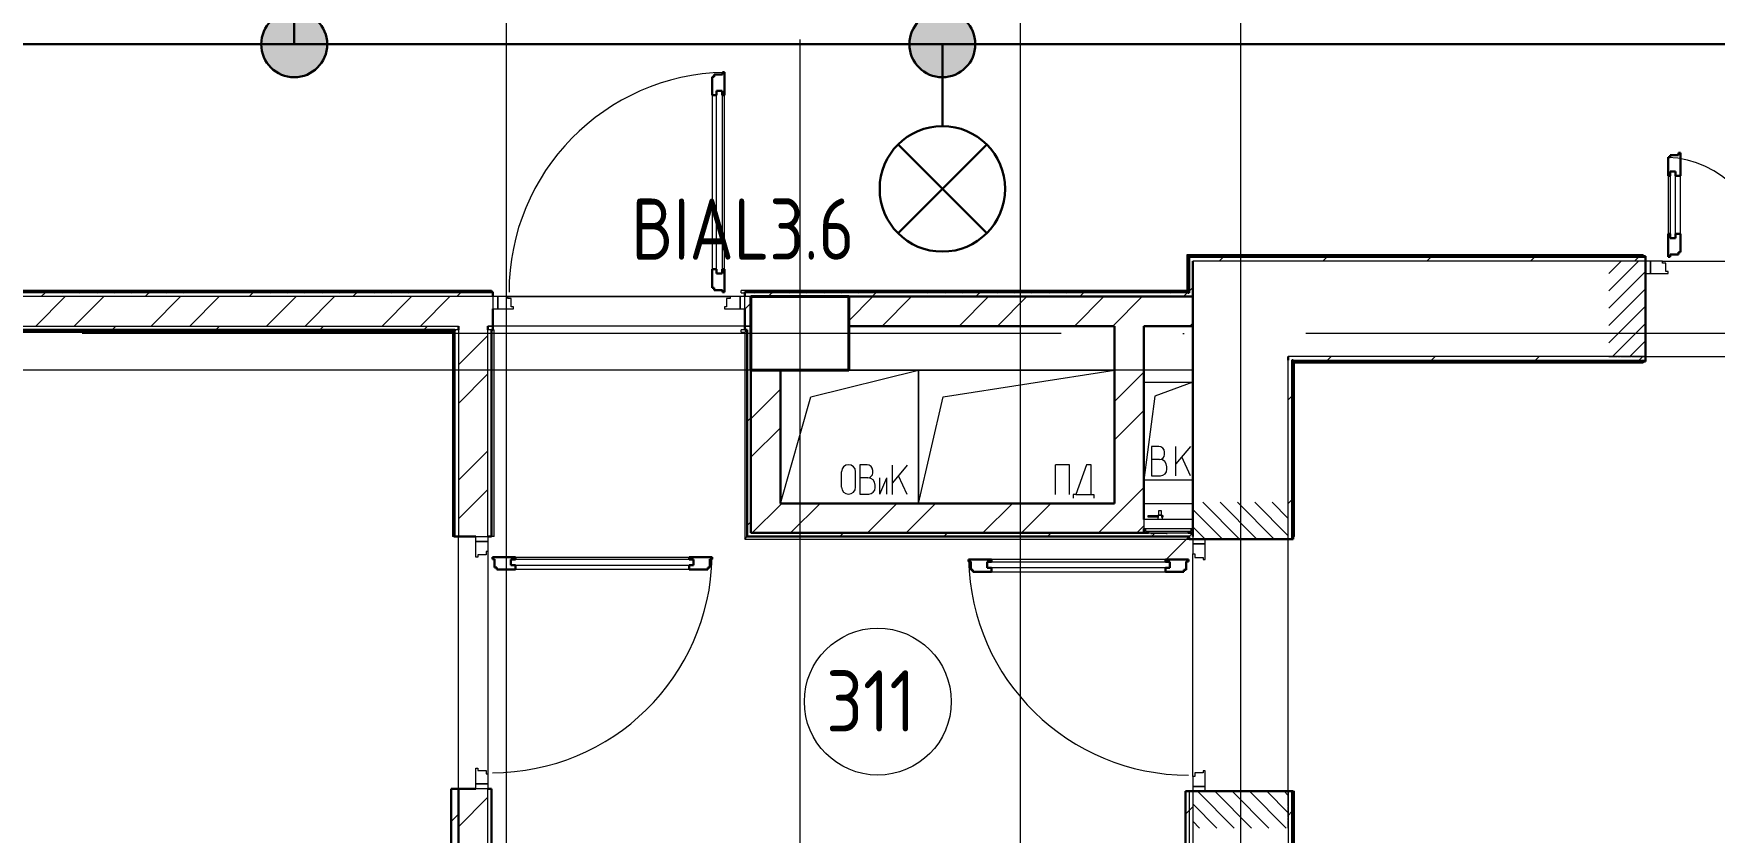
# Model space of a CAD drawing. Header units: millimetres. Extents: x -421858 to 614926, y -468665 to 141641.
# Drawn here: x 289815 to 296682, y -13651 to -10389 of the extents above; entities that cross this region are included whole.
import ezdxf
from ezdxf.enums import TextEntityAlignment as Align

# ---------------------------------------------------------------- set-up
doc = ezdxf.new("R2010")
doc.units = ezdxf.units.MM
doc.set_wipeout_variables(frame=1)
for name, pattern in [('ADSK_Линия сетки', [25, 20, -2.5, 0, -2.5]), ('ADSK_Сверху', [450, 300, -150]), ('ADSK_Штриховая_ш2 п1_5', [4.5, 3, -1.5])]:
    doc.linetypes.add(name, pattern=pattern)
for name, color, linetype, lineweight in [('RC-Линии_связи-Адресные', 5, 'Continuous', 30), ('RC-Оповещение_световое', 7, 'Continuous', 30), ('Двери', 252, 'Continuous', 9), ('Линии', 252, 'Continuous', 9), ('лс', 5, 'Continuous', 30), ('Марки помещений', 252, 'Continuous', 20), ('Несущие колонны', 252, 'Continuous', 18), ('Оборудование', 8, 'Continuous', 18), ('Ограждение', 252, 'Continuous', 9), ('Оси', 252, 'Continuous', 9), ('Перекрытие', 252, 'Continuous', 18), ('Стены внутренние', 7, 'Continuous', 18), ('Стены наружные', 7, 'Continuous', 18), ('Стены штриховка', 252, 'Continuous', 9)]:
    doc.layers.add(name, color=color, linetype=linetype, lineweight=lineweight)
doc.layers.add('RC-Позиционные_обозначения', color=7, linetype='Continuous')
doc.layers.add('Двери открывание', color=7, linetype='Continuous', lineweight=9, true_color=0xc0c0c0)
doc.styles.add('GOST Common_2', font='', dxfattribs={"width": 0.9, "height": 250})
doc.styles.add('RubezhCAD', font='', dxfattribs={"oblique": 10})
doc.styles.get("Standard").update_dxf_attribs({"font": ''})
doc.styles.get('GOST Common_2').set_extended_font_data('GOST type B')
doc.styles.get('RubezhCAD').set_extended_font_data('GOST type A')
doc.styles.get('Standard').set_extended_font_data('GOST type B')

# ---------------------------------------------------------------- blocks, each defined once
blk = doc.blocks.new('3 этаж')
at = {"color": 251, "lineweight": 18, "true_color": 0x636466}
for p, q in [((292990.7, -11872.6), (293430.8, -11763.4)), ((293145.8, -11763.4), (293430.8, -11763.4)), ((293430.8, -11763.4), (293430.8, -12308.4)), ((293430.8, -12308.4), (293430.8, -11763.4)), ((293430.8, -11763.4), (294230.8, -11763.4)), ((293530.7, -11872.6), (294230.8, -11763.4)), ((292865.8, -12308.4), (292990.7, -11872.6)), ((293430.8, -12308.4), (293530.7, -11872.6)), ((294350.8, -11813.4), (294550.8, -11813.4)), ((294395.2, -11870), (294350.8, -12213.4)), ((294550.8, -11813.4), (294395.2, -11870)), ((294411.7, -12074.9), (294381.7, -12074.9)), ((294381.7, -12074.9), (294381.7, -12194.9)), ((294541.7, -12074.9), (294481.7, -12146.4)), ((294481.7, -12194.9), (294481.7, -12074.9)), ((293219.9, -12149.8), (293189.9, -12149.8)), ((293189.9, -12149.8), (293189.9, -12269.8)), ((293384.1, -12151.8), (293324.1, -12223.3)), ((293324.1, -12271.8), (293324.1, -12151.8)), ((294047.5, -12150.8), (293990.1, -12150.8)), ((293990.1, -12270.8), (293990.1, -12150.8)), ((294047.5, -12270.8), (294047.5, -12150.8)), ((294116.3, -12150.8), (294072.7, -12270.8)), ((294136, -12150.8), (294116.3, -12150.8)), ((294136, -12270.8), (294136, -12150.8)), ((294415, -12128.2), (294381.7, -12128.2)), ((294435, -12108.2), (294435, -12098.2)), ((294541.7, -12194.9), (294505.7, -12117.7)), ((293115.7, -12241.1), (293115.7, -12178.5)), ((293173.1, -12241.1), (293173.1, -12178.5)), ((293223.2, -12203.1), (293189.9, -12203.1)), ((293243.2, -12183.1), (293243.2, -12173.1)), ((293272.4, -12269.8), (293301.1, -12203.1)), ((293272.4, -12269.8), (293272.4, -12203.1)), ((293301.1, -12269.8), (293301.1, -12203.1)), ((293384.1, -12271.8), (293348.1, -12194.7)), ((294550.8, -12213.4), (294350.8, -12213.4)), ((294381.7, -12194.9), (294418.4, -12194.9)), ((294445, -12168.2), (294445, -12158.2)), ((293189.9, -12269.8), (293226.6, -12269.8)), ((293253.2, -12243.1), (293253.2, -12233.1)), ((294062.7, -12270.8), (294062.7, -12285.8)), ((294072.7, -12270.8), (294062.7, -12270.8)), ((294072.7, -12270.8), (294136, -12270.8)), ((294136, -12270.8), (294146, -12270.8)), ((294146, -12270.8), (294146, -12285.8))]:
    blk.add_line(p, q, dxfattribs=at)
for centre, radius, start, end in [((294411.7, -12098.2), 23.3, 0, 90), ((293144.4, -12178.5), 28.7, 0, 180), ((293219.9, -12173.1), 23.3, 0, 90), ((294415, -12108.2), 20, 270, 0), ((294415, -12158.2), 30, 0, 90), ((293223.2, -12183.1), 20, 270, 0), ((293223.2, -12233.1), 30, 0, 90), ((294418.4, -12168.2), 26.7, 270, 0), ((293144.4, -12241.1), 28.7, 180, 0), ((293226.6, -12243.1), 26.7, 270, 0)]:
    blk.add_arc(centre, radius, start, end, dxfattribs=at)
at = {"layer": 'Двери', "color": 251, "lineweight": 30, "true_color": 0x636466}
for p, q in [((292595.2, -10565.4), (292587.2, -10565.4)), ((292587.2, -10565.4), (292587.2, -10641.4)), ((292629.2, -10556.4), (292595.2, -10556.4)), ((292595.2, -10556.4), (292595.2, -10565.4)), ((292637.2, -10547.4), (292629.2, -10547.4)), ((292629.2, -10547.4), (292629.2, -10556.4)), ((292637.2, -10641.4), (292637.2, -10547.4)), ((292587.2, -10641.4), (292604.2, -10641.4)), ((292604.2, -10641.4), (292604.2, -10623.4)), ((292604.2, -10623.4), (292628.2, -10623.4)), ((292628.2, -10623.4), (292628.2, -10641.4)), ((292628.2, -10641.4), (292637.2, -10641.4)), ((296500.8, -10894.4), (296492.8, -10894.4)), ((296492.8, -10894.4), (296492.8, -10970.4)), ((296534.8, -10885.4), (296500.8, -10885.4)), ((296500.8, -10885.4), (296500.8, -10894.4)), ((296542.8, -10876.4), (296534.8, -10876.4)), ((296534.8, -10876.4), (296534.8, -10885.4)), ((296542.8, -10970.4), (296542.8, -10876.4)), ((296501.8, -10970.4), (296492.8, -10970.4)), ((296501.8, -10952.4), (296501.8, -10970.4)), ((296522.8, -10952.4), (296501.8, -10952.4)), ((296522.8, -10970.4), (296522.8, -10952.4)), ((296542.8, -10970.4), (296522.8, -10970.4)), ((296492.8, -11206.4), (296492.8, -11300.4)), ((296501.8, -11206.4), (296492.8, -11206.4)), ((296501.8, -11224.4), (296501.8, -11206.4)), ((296522.8, -11224.4), (296501.8, -11224.4)), ((296522.8, -11206.4), (296522.8, -11224.4)), ((296542.8, -11206.4), (296522.8, -11206.4)), ((296542.8, -11282.4), (296542.8, -11206.4)), ((296492.8, -11300.4), (296500.8, -11300.4)), ((296500.8, -11300.4), (296500.8, -11291.4)), ((296500.8, -11291.4), (296534.8, -11291.4)), ((296534.8, -11291.4), (296534.8, -11282.4)), ((296534.8, -11282.4), (296542.8, -11282.4)), ((292587.2, -11351.4), (292587.2, -11427.4)), ((292587.2, -11351.4), (292604.2, -11351.4)), ((292604.2, -11351.4), (292604.2, -11369.4)), ((292604.2, -11369.4), (292628.2, -11369.4)), ((292628.2, -11351.4), (292637.2, -11351.4)), ((292628.2, -11369.4), (292628.2, -11351.4)), ((292637.2, -11445.4), (292637.2, -11351.4)), ((292587.2, -11427.4), (292595.2, -11427.4)), ((292595.2, -11427.4), (292595.2, -11436.4)), ((292595.2, -11436.4), (292629.2, -11436.4)), ((292629.2, -11436.4), (292629.2, -11445.4)), ((292629.2, -11445.4), (292637.2, -11445.4)), ((291689.2, -12527.4), (291783.2, -12527.4)), ((291689.2, -12535.4), (291689.2, -12527.4)), ((291698.2, -12535.4), (291689.2, -12535.4)), ((291698.2, -12569.4), (291698.2, -12535.4)), ((291765.2, -12536.4), (291783.2, -12536.4)), ((291765.2, -12560.4), (291765.2, -12536.4)), ((291783.2, -12560.4), (291765.2, -12560.4)), ((291783.2, -12536.4), (291783.2, -12527.4)), ((291783.2, -12577.4), (291783.2, -12560.4)), ((292493.2, -12527.4), (292587.2, -12527.4)), ((292493.2, -12536.4), (292493.2, -12527.4)), ((292511.2, -12536.4), (292493.2, -12536.4)), ((292493.2, -12560.4), (292511.2, -12560.4)), ((292493.2, -12577.4), (292493.2, -12560.4)), ((292511.2, -12560.4), (292511.2, -12536.4)), ((292578.2, -12535.4), (292578.2, -12569.4)), ((292587.2, -12535.4), (292578.2, -12535.4)), ((292587.2, -12527.4), (292587.2, -12535.4)), ((293728.8, -12537.4), (293634.8, -12537.4)), ((293634.8, -12537.4), (293634.8, -12545.4)), ((293634.8, -12545.4), (293643.8, -12545.4)), ((293643.8, -12545.4), (293643.8, -12579.4)), ((293710.8, -12546.4), (293728.8, -12546.4)), ((293710.8, -12570.4), (293710.8, -12546.4)), ((293728.8, -12546.4), (293728.8, -12537.4)), ((294532.8, -12537.4), (294438.8, -12537.4)), ((294438.8, -12546.4), (294438.8, -12537.4)), ((294456.8, -12546.4), (294438.8, -12546.4)), ((294456.8, -12570.4), (294456.8, -12546.4)), ((294523.8, -12579.4), (294523.8, -12545.4)), ((294523.8, -12545.4), (294532.8, -12545.4)), ((294532.8, -12545.4), (294532.8, -12537.4)), ((291707.2, -12569.4), (291698.2, -12569.4)), ((291707.2, -12577.4), (291707.2, -12569.4)), ((291783.2, -12577.4), (291707.2, -12577.4)), ((292569.2, -12577.4), (292493.2, -12577.4)), ((292569.2, -12569.4), (292569.2, -12577.4)), ((292578.2, -12569.4), (292569.2, -12569.4)), ((293643.8, -12579.4), (293652.8, -12579.4)), ((293652.8, -12579.4), (293652.8, -12587.4)), ((293652.8, -12587.4), (293728.8, -12587.4)), ((293728.8, -12570.4), (293710.8, -12570.4)), ((293728.8, -12587.4), (293728.8, -12570.4)), ((294438.8, -12570.4), (294456.8, -12570.4)), ((294438.8, -12587.4), (294438.8, -12570.4)), ((294438.8, -12587.4), (294514.8, -12587.4)), ((294514.8, -12587.4), (294514.8, -12579.4)), ((294514.8, -12579.4), (294523.8, -12579.4))]:
    blk.add_line(p, q, dxfattribs=at)
at = {"layer": 'Двери', "color": 251, "true_color": 0x636466}
for p, q in [((292587.2, -10641.4), (292587.2, -11351.4)), ((292604.2, -11369.4), (292604.2, -10623.4)), ((292604.2, -10623.4), (292628.2, -10623.4)), ((292628.2, -10623.4), (292628.2, -11369.4)), ((292637.2, -11351.4), (292637.2, -10641.4)), ((296492.8, -10970.4), (296492.8, -11206.4)), ((296501.8, -10952.4), (296501.8, -11224.4)), ((296522.8, -10952.4), (296501.8, -10952.4)), ((296522.8, -11224.4), (296522.8, -10952.4)), ((296542.8, -11206.4), (296542.8, -10970.4)), ((296501.8, -11224.4), (296522.8, -11224.4)), ((296400.8, -11318.4), (296400.8, -11368.4)), ((296420.8, -11318.4), (296400.8, -11318.4)), ((296420.8, -11368.4), (296420.8, -11318.4)), ((296469.8, -11318.4), (296420.8, -11318.4)), ((296420.8, -11318.4), (296420.8, -11368.4)), ((296469.8, -11326.4), (296469.8, -11318.4)), ((296483.8, -11326.4), (296469.8, -11326.4)), ((296483.8, -11360.4), (296483.8, -11326.4)), ((292628.2, -11369.4), (292604.2, -11369.4)), ((296400.8, -11368.4), (296420.8, -11368.4)), ((296420.8, -11368.4), (296492.8, -11368.4)), ((296492.8, -11360.4), (296483.8, -11360.4)), ((296492.8, -11368.4), (296492.8, -11360.4)), ((291691.2, -11463.4), (291691.2, -11513.4)), ((291711.2, -11463.4), (291691.2, -11463.4)), ((291711.2, -11513.4), (291711.2, -11463.4)), ((291752.2, -11463.4), (291711.2, -11463.4)), ((291711.2, -11463.4), (291711.2, -11513.4)), ((291752.2, -11471.4), (291752.2, -11463.4)), ((292660.2, -11463.4), (292660.2, -11471.4)), ((292701.2, -11463.4), (292660.2, -11463.4)), ((292721.2, -11463.4), (292701.2, -11463.4)), ((292701.2, -11463.4), (292701.2, -11513.4)), ((292701.2, -11513.4), (292701.2, -11463.4)), ((292721.2, -11513.4), (292721.2, -11463.4)), ((291691.2, -11513.4), (291711.2, -11513.4)), ((291711.2, -11513.4), (291775.2, -11513.4)), ((291766.2, -11471.4), (291752.2, -11471.4)), ((291766.2, -11505.4), (291766.2, -11471.4)), ((291775.2, -11505.4), (291766.2, -11505.4)), ((291775.2, -11513.4), (291775.2, -11505.4)), ((292646.2, -11505.4), (292637.2, -11505.4)), ((292637.2, -11505.4), (292637.2, -11513.4)), ((292637.2, -11513.4), (292701.2, -11513.4)), ((292660.2, -11471.4), (292646.2, -11471.4)), ((292646.2, -11471.4), (292646.2, -11505.4)), ((292701.2, -11513.4), (292721.2, -11513.4)), ((291621.2, -12463.4), (291621.2, -12443.4)), ((291621.2, -12443.4), (291671.2, -12443.4)), ((291671.2, -12463.4), (291621.2, -12463.4)), ((291621.2, -12463.4), (291671.2, -12463.4)), ((291621.2, -12527.4), (291621.2, -12463.4)), ((291671.2, -12443.4), (291671.2, -12463.4)), ((291671.2, -12463.4), (291671.2, -12504.4)), ((294600.8, -12453.4), (294550.8, -12453.4)), ((294550.8, -12453.4), (294550.8, -12473.4)), ((294550.8, -12473.4), (294600.8, -12473.4)), ((294600.8, -12473.4), (294550.8, -12473.4)), ((294550.8, -12473.4), (294550.8, -12514.4)), ((294600.8, -12473.4), (294600.8, -12453.4)), ((294600.8, -12537.4), (294600.8, -12473.4)), ((291629.2, -12527.4), (291621.2, -12527.4)), ((291629.2, -12518.4), (291629.2, -12527.4)), ((291663.2, -12518.4), (291629.2, -12518.4)), ((291663.2, -12504.4), (291663.2, -12518.4)), ((291671.2, -12504.4), (291663.2, -12504.4)), ((291765.2, -12536.4), (291765.2, -12560.4)), ((292511.2, -12536.4), (291765.2, -12536.4)), ((291765.2, -12560.4), (292511.2, -12560.4)), ((291783.2, -12527.4), (292493.2, -12527.4)), ((292511.2, -12560.4), (292511.2, -12536.4)), ((293710.8, -12546.4), (294456.8, -12546.4)), ((293710.8, -12570.4), (293710.8, -12546.4)), ((294438.8, -12537.4), (293728.8, -12537.4)), ((294456.8, -12546.4), (294456.8, -12570.4)), ((294550.8, -12514.4), (294558.8, -12514.4)), ((294558.8, -12514.4), (294558.8, -12528.4)), ((294558.8, -12528.4), (294592.8, -12528.4)), ((294592.8, -12528.4), (294592.8, -12537.4)), ((294592.8, -12537.4), (294600.8, -12537.4)), ((292493.2, -12577.4), (291783.2, -12577.4)), ((294456.8, -12570.4), (293710.8, -12570.4)), ((293728.8, -12587.4), (294438.8, -12587.4)), ((291621.2, -13389.4), (291629.2, -13389.4)), ((291621.2, -13453.4), (291621.2, -13389.4)), ((291629.2, -13389.4), (291629.2, -13398.4)), ((291621.2, -13453.4), (291671.2, -13453.4)), ((291621.2, -13473.4), (291621.2, -13453.4)), ((291671.2, -13453.4), (291621.2, -13453.4)), ((291629.2, -13398.4), (291663.2, -13398.4)), ((291663.2, -13398.4), (291663.2, -13412.4)), ((291663.2, -13412.4), (291671.2, -13412.4)), ((291671.2, -13412.4), (291671.2, -13453.4)), ((291671.2, -13453.4), (291671.2, -13473.4)), ((294550.8, -13422.4), (294550.8, -13463.4)), ((294558.8, -13422.4), (294550.8, -13422.4)), ((294592.8, -13408.4), (294558.8, -13408.4)), ((294558.8, -13408.4), (294558.8, -13422.4)), ((294600.8, -13399.4), (294592.8, -13399.4)), ((294592.8, -13399.4), (294592.8, -13408.4)), ((294600.8, -13463.4), (294600.8, -13399.4)), ((291671.2, -13473.4), (291621.2, -13473.4)), ((294600.8, -13463.4), (294550.8, -13463.4)), ((294550.8, -13463.4), (294550.8, -13483.4)), ((294550.8, -13463.4), (294600.8, -13463.4)), ((294550.8, -13483.4), (294600.8, -13483.4)), ((294600.8, -13483.4), (294600.8, -13463.4))]:
    blk.add_line(p, q, dxfattribs=at)
at = {"layer": 'Двери', "color": 251, "linetype": 'Continuous', "lineweight": 18, "true_color": 0x636466}
for p, q in [((296250.8, -11369.2), (296301.5, -11318.4)), ((296250.8, -11439.9), (296372.3, -11318.4)), ((296250.8, -11510.6), (296400.8, -11360.6)), ((296250.8, -11581.3), (296400.8, -11431.3)), ((296250.8, -11652), (296400.8, -11502)), ((296265.1, -11708.4), (296400.8, -11572.8)), ((296335.8, -11708.4), (296400.8, -11643.5)), ((294671.5, -12453.4), (294550.8, -12332.8)), ((294742.2, -12453.4), (294592.2, -12303.4)), ((294812.9, -12453.4), (294662.9, -12303.4)), ((294883.6, -12453.4), (294733.6, -12303.4)), ((294940.8, -12439.9), (294804.3, -12303.4)), ((294940.8, -12369.2), (294875, -12303.4)), ((294600.8, -12453.4), (294550.8, -12403.5)), ((294720.1, -13633.4), (294570.1, -13483.4)), ((294790.8, -13633.4), (294640.8, -13483.4)), ((294861.5, -13633.4), (294711.5, -13483.4)), ((294932.2, -13633.4), (294782.2, -13483.4)), ((294940.8, -13571.3), (294852.9, -13483.4)), ((294940.8, -13500.6), (294923.6, -13483.4)), ((294649.4, -13633.4), (294550.8, -13534.8)), ((294578.7, -13633.4), (294550.8, -13605.6))]:
    blk.add_line(p, q, dxfattribs=at)
at = {"layer": 'Двери', "color": 251, "linetype": 'ADSK_Штриховая_ш2 п1_5', "true_color": 0x636466}
for p, q in [((296400.8, -11318.4), (296250.8, -11318.4)), ((296400.8, -11708.4), (296400.8, -11318.4)), ((296250.8, -11708.4), (296400.8, -11708.4)), ((294550.8, -12303.4), (294550.8, -12453.4)), ((294940.8, -12453.4), (294940.8, -12303.4)), ((294550.8, -12453.4), (294940.8, -12453.4)), ((294940.8, -13483.4), (294550.8, -13483.4)), ((294550.8, -13483.4), (294550.8, -13633.4)), ((294940.8, -13633.4), (294940.8, -13483.4))]:
    blk.add_line(p, q, dxfattribs=at)
at = {"layer": 'Двери открывание', "color": 251, "true_color": 0x636466}
for centre, radius, start, end in [((292655.2, -11445.4), 898, 91.14854, 180), ((296474.8, -11300.4), 406, 0, 87.45896), ((291689.2, -12509.4), 898, 270, 358.85146), ((294532.8, -12519.4), 898, 181.14854, 270)]:
    blk.add_arc(centre, radius, start, end, dxfattribs=at)
at = {"layer": 'Линии', "color": 251, "linetype": 'ADSK_Сверху', "ltscale": 200, "true_color": 0x636466}
for p, q in [((294550.8, -11463.4), (261340.8, -11463.4)), ((294550.8, -11763.4), (261340.8, -11763.4))]:
    blk.add_line(p, q, dxfattribs=at)
at = {"layer": 'Марки помещений', "color": 251, "true_color": 0x636466}
blk.add_circle((293263.8, -13117.3), 300, dxfattribs=at)
at = {"layer": 'Несущие колонны', "color": 251, "lineweight": 40, "true_color": 0x636466}
for p, q in [((292745.8, -11463.4), (293145.8, -11463.4)), ((292745.8, -11763.4), (292745.8, -11463.4)), ((293145.8, -11463.4), (292745.8, -11463.4)), ((292745.8, -11463.4), (292745.8, -11763.4)), ((293145.8, -11463.4), (293145.8, -11763.4)), ((293145.8, -11763.4), (293145.8, -11463.4)), ((293145.8, -11763.4), (292745.8, -11763.4)), ((292865.8, -11763.4), (293145.8, -11763.4))]:
    blk.add_line(p, q, dxfattribs=at)
at = {"layer": 'Несущие колонны', "color": 251, "true_color": 0x636466}
blk.add_line((292745.8, -11763.4), (292865.8, -11763.4), dxfattribs=at)
at = {"layer": 'Оборудование', "color": 251, "true_color": 0x636466}
for p, q in [((294366.6, -12358.1), (294366.6, -12363.1)), ((294412.5, -12358.1), (294366.6, -12358.1)), ((294407.6, -12357.5), (294407.6, -12373.4)), ((294426.9, -12357.5), (294407.6, -12357.5)), ((294411.2, -12355.6), (294409.2, -12357.5)), ((294411.2, -12338.1), (294411.2, -12355.6)), ((294423.4, -12338.1), (294411.2, -12338.1)), ((294423.4, -12355.6), (294411.2, -12355.6)), ((294430.4, -12358.1), (294422.1, -12358.1)), ((294423.4, -12355.6), (294423.4, -12338.1)), ((294425.3, -12357.5), (294423.4, -12355.6)), ((294426.9, -12373.4), (294426.9, -12357.5)), ((294430.4, -12363.1), (294430.4, -12358.1)), ((294350.8, -12373.4), (294350.8, -12409.8)), ((294550.8, -12373.4), (294350.8, -12373.4)), ((294351.7, -12410.7), (294549.9, -12410.7)), ((294357.8, -12410.7), (294357.8, -12420.5)), ((294358.7, -12421.4), (294542.8, -12421.4)), ((294366.6, -12363.1), (294412.5, -12363.1)), ((294369.8, -12423), (294369.8, -12428.4)), ((294369.8, -12428.4), (294531.8, -12428.4)), ((294378.8, -12421.9), (294378.8, -12420.5)), ((294378.8, -12421.9), (294378.8, -12420.5)), ((294378.8, -12428.4), (294378.8, -12430.4)), ((294422.1, -12363.1), (294430.4, -12363.1)), ((294550.8, -12428.4), (294441.8, -12537.4)), ((294447.3, -12430.4), (294447.3, -12428.4)), ((294522.8, -12420.5), (294522.8, -12421.9)), ((294522.8, -12421.9), (294522.8, -12420.5)), ((294531.8, -12428.4), (294531.8, -12423)), ((294543.8, -12420.5), (294543.8, -12410.7)), ((294550.8, -12409.8), (294550.8, -12373.4)), ((294379.3, -12430.4), (294382.8, -12430.4)), ((294443.3, -12430.4), (294382.8, -12430.4)), ((294443.3, -12430.4), (294446.7, -12430.4))]:
    blk.add_line(p, q, dxfattribs=at)
for points, knots in [([(294350.8, -12409.8), (294350.8, -12409.9), (294350.8, -12410.1), (294350.9, -12410.3), (294351, -12410.4), (294351.1, -12410.6), (294351.3, -12410.7), (294351.5, -12410.7), (294351.6, -12410.7), (294351.7, -12410.7)], [0, 0, 0, 0, 0.166667, 0.333333, 0.458333, 0.583333, 0.708333, 0.833333, 1, 1, 1, 1]), ([(294357.8, -12420.5), (294357.8, -12420.6), (294357.8, -12420.7), (294357.9, -12421), (294358, -12421.1), (294358.1, -12421.2), (294358.3, -12421.3), (294358.4, -12421.4), (294358.5, -12421.4), (294358.6, -12421.4), (294358.7, -12421.4)], [0, 0, 0, 0, 0.166667, 0.333333, 0.458333, 0.583333, 0.666667, 0.75, 0.833333, 1, 1, 1, 1]), ([(294368.2, -12421.4), (294368.4, -12421.4), (294368.6, -12421.5), (294368.8, -12421.6), (294369, -12421.6), (294369.2, -12421.8), (294369.3, -12421.9), (294369.5, -12422), (294369.6, -12422.2), (294369.7, -12422.4), (294369.8, -12422.6), (294369.8, -12422.8), (294369.8, -12423)], [0, 0, 0, 0, 0.166667, 0.25, 0.333333, 0.416667, 0.5, 0.583333, 0.666667, 0.75, 0.833333, 1, 1, 1, 1]), ([(294531.8, -12423), (294531.8, -12422.8), (294531.8, -12422.6), (294531.9, -12422.4), (294532, -12422.2), (294532.1, -12422), (294532.2, -12421.9), (294532.4, -12421.8), (294532.5, -12421.6), (294532.7, -12421.6), (294533, -12421.5), (294533.2, -12421.4), (294533.3, -12421.4)], [-1, -1, -1, -1, -0.833333, -0.75, -0.666667, -0.583333, -0.5, -0.416667, -0.333333, -0.25, -0.166667, 0, 0, 0, 0]), ([(294542.8, -12421.4), (294542.9, -12421.4), (294543, -12421.4), (294543.2, -12421.4), (294543.3, -12421.3), (294543.4, -12421.2), (294543.5, -12421.1), (294543.7, -12421), (294543.8, -12420.7), (294543.8, -12420.6), (294543.8, -12420.5)], [-1, -1, -1, -1, -0.833333, -0.75, -0.666667, -0.583333, -0.458333, -0.333333, -0.166667, 0, 0, 0, 0]), ([(294549.9, -12410.7), (294549.9, -12410.7), (294550.1, -12410.7), (294550.3, -12410.7), (294550.4, -12410.6), (294550.6, -12410.4), (294550.7, -12410.3), (294550.8, -12410.1), (294550.8, -12409.9), (294550.8, -12409.8)], [-1, -1, -1, -1, -0.833333, -0.75, -0.583333, -0.458333, -0.333333, -0.166667, 0, 0, 0, 0])]:
    blk.add_open_spline(points, degree=3, knots=knots, dxfattribs=at)
at = {"layer": 'Ограждение', "color": 251, "true_color": 0x636466}
for p, q in [((296390.8, -11293.4), (294525.8, -11293.4)), ((294525.8, -11293.4), (294530.8, -11298.4)), ((294525.8, -11293.4), (294525.8, -11438.4)), ((296390.8, -11293.4), (296390.8, -11298.5)), ((291686.2, -11438.4), (284680.8, -11438.4)), ((291686.2, -11438.4), (291686.2, -11443.5)), ((292706.2, -11448.4), (292706.2, -11438.4)), ((294525.8, -11438.4), (292706.2, -11438.4)), ((292706.2, -11448.4), (292721.2, -11448.4)), ((294525.8, -11438.4), (294530.8, -11443.4)), ((291526.2, -11608.4), (291531.2, -11603.4)), ((291691.2, -11598.4), (291696.2, -11598.4)), ((291696.2, -12443.4), (291696.2, -11598.4)), ((292706.2, -11608.4), (292706.2, -11598.4)), ((292721.2, -11598.4), (292706.2, -11598.4)), ((292720.8, -11608.4), (292730.8, -11598.4)), ((287320.8, -11608.4), (291526.2, -11608.4)), ((291526.2, -11608.4), (291526.2, -12443.4)), ((292706.2, -11608.4), (292720.8, -11608.4)), ((292720.8, -11608.4), (292720.8, -12453.4)), ((294960.8, -11728.4), (294965.8, -11733.4)), ((294965.8, -11733.4), (296390.8, -11733.4)), ((294965.8, -12443.4), (294965.8, -11733.4)), ((296390.8, -11728.4), (296390.8, -11733.4)), ((291531.2, -12443.4), (291526.2, -12443.4)), ((291696.2, -12443.4), (291686.2, -12443.4)), ((292720.8, -12453.4), (292730.8, -12443.4)), ((292720.8, -12453.4), (294535.8, -12453.4)), ((294965.8, -12443.4), (294960.8, -12443.4)), ((294960.8, -13483.4), (294965.8, -13483.4)), ((294965.8, -17578.4), (294965.8, -13483.4))]:
    blk.add_line(p, q, dxfattribs=at)
at = {"layer": 'Оси', "color": 251, "linetype": 'ADSK_Линия сетки', "ltscale": 200, "true_color": 0x636466}
for p, q in [((292945.8, 34587.2), (292945.8, -31389.6)), ((291745.8, -263.4), (291745.8, -31389.6)), ((293845.8, -263.4), (293845.8, -30119.6)), ((294745.8, -263.4), (294745.8, -30119.6)), ((314013.1, -11613.4), (237073.5, -11613.4))]:
    blk.add_line(p, q, dxfattribs=at)
at = {"layer": 'Перекрытие', "color": 251, "true_color": 0x636466}
for p, q in [((293145.8, -11763.4), (294230.8, -11763.4)), ((294350.8, -11813.4), (294550.8, -11813.4)), ((294550.8, -12213.4), (294350.8, -12213.4))]:
    blk.add_line(p, q, dxfattribs=at)
at = {"layer": 'Стены внутренние', "color": 251, "true_color": 0x636466}
for p, q in [((296400.8, -11318.4), (294550.8, -11318.4)), ((296469.8, -11318.4), (297831.8, -11318.4)), ((294940.8, -13483.4), (294940.8, -11723.4)), ((296400.8, -11708.4), (297900.8, -11708.4)), ((294550.8, -12443.4), (294550.8, -12453.4)), ((294550.8, -13422.4), (294550.8, -12514.4)), ((294550.8, -13483.4), (294550.8, -17763.4))]:
    blk.add_line(p, q, dxfattribs=at)
at = {"layer": 'Стены внутренние', "color": 251, "lineweight": 30, "true_color": 0x636466}
for p, q in [((296400.8, -11708.4), (296400.8, -11318.4)), ((294550.8, -11583.4), (294550.8, -12409.8)), ((294940.8, -11723.4), (294940.8, -11708.4)), ((294550.8, -12410.1), (294550.8, -12428.4)), ((294550.8, -12453.4), (294940.8, -12453.4)), ((294940.8, -13483.4), (294550.8, -13483.4))]:
    blk.add_line(p, q, dxfattribs=at)
at = {"layer": 'Стены наружные', "color": 251, "lineweight": 30, "true_color": 0x636466}
for p, q in [((296400.8, -11298.4), (294530.8, -11298.4)), ((294530.8, -11298.4), (294530.8, -11443.4)), ((294535.8, -11303.4), (294535.8, -11448.4)), ((294550.8, -11583.4), (294550.8, -11318.4)), ((296400.8, -11318.4), (296400.8, -11298.4)), ((291691.2, -11443.4), (289245.3, -11443.4)), ((291691.2, -11463.4), (291691.2, -11443.4)), ((292721.2, -11443.4), (292721.2, -11463.4)), ((294530.8, -11443.4), (292721.2, -11443.4)), ((292745.8, -11583.4), (292745.8, -11463.4)), ((292745.8, -11463.4), (294550.8, -11463.4)), ((293145.8, -11463.4), (293145.8, -11583.4)), ((294535.8, -11448.4), (294530.8, -11448.4)), ((291691.2, -11583.4), (291691.2, -11513.4)), ((292721.2, -11513.4), (292721.2, -11583.4)), ((291536.2, -11598.4), (287310.8, -11598.4)), ((287315.8, -11603.4), (291531.2, -11603.4)), ((291531.2, -11603.4), (291531.2, -12443.4)), ((291536.2, -11598.4), (291536.2, -11603.4)), ((291551.2, -11583.4), (291551.2, -11598.4)), ((291671.2, -11583.4), (291671.2, -11598.4)), ((291686.2, -11598.4), (291691.2, -11598.4)), ((291686.2, -12443.4), (291686.2, -11598.4)), ((291691.2, -11598.4), (291691.2, -11583.4)), ((292721.2, -11583.4), (292721.2, -11598.4)), ((292721.2, -11598.4), (292730.8, -11598.4)), ((292730.8, -11598.4), (292730.8, -12443.4)), ((292745.8, -12428.4), (292745.8, -11583.4)), ((293145.8, -11583.4), (294230.8, -11583.4)), ((294230.8, -11583.4), (294230.8, -12308.4)), ((294350.8, -11583.4), (294550.8, -11583.4)), ((294350.8, -12373.4), (294350.8, -11583.4)), ((294955.8, -11723.4), (294960.8, -11723.4)), ((294960.8, -12453.4), (294960.8, -11728.4)), ((294960.8, -11728.4), (296400.8, -11728.4)), ((296400.8, -11728.4), (296400.8, -11708.4)), ((292865.8, -12308.4), (292865.8, -11763.4)), ((294230.8, -12308.4), (292865.8, -12308.4)), ((294369.8, -12428.4), (292745.8, -12428.4)), ((294350.8, -12428.4), (294350.8, -12410.1)), ((294550.8, -12428.4), (294531.8, -12428.4)), ((294550.8, -12443.4), (294550.8, -12428.4)), ((291531.2, -12443.4), (291621.2, -12443.4)), ((291671.2, -12443.4), (291686.2, -12443.4)), ((292730.8, -12443.4), (294535.8, -12443.4)), ((294535.8, -12443.4), (294535.8, -12453.4)), ((294535.8, -12453.4), (294550.8, -12453.4)), ((294940.8, -12453.4), (294960.8, -12453.4)), ((291621.2, -13473.4), (291521.2, -13473.4)), ((291521.2, -13473.4), (291521.2, -14273.4)), ((291551.2, -13473.4), (291551.2, -14273.4)), ((291686.2, -13473.4), (291671.2, -13473.4)), ((291686.2, -17583.4), (291686.2, -13473.4)), ((294520.8, -13483.4), (294520.8, -14283.4)), ((294550.8, -13483.4), (294520.8, -13483.4)), ((294960.8, -13483.4), (294940.8, -13483.4)), ((294960.8, -17578.4), (294960.8, -13483.4))]:
    blk.add_line(p, q, dxfattribs=at)
at = {"layer": 'Стены наружные', "color": 251, "linetype": 'Continuous', "lineweight": 9, "true_color": 0x636466}
for p, q in [((294530.8, -11304.5), (294531.9, -11303.4)), ((294531.9, -11303.4), (294536.9, -11298.4)), ((294602.6, -11303.4), (294607.6, -11298.4)), ((294658.3, -11318.4), (294673.3, -11303.4)), ((294673.3, -11303.4), (294678.3, -11298.4)), ((294744, -11303.4), (294749, -11298.4)), ((294814.7, -11303.4), (294819.7, -11298.4)), ((294885.4, -11303.4), (294890.4, -11298.4)), ((294956.1, -11303.4), (294961.1, -11298.4)), ((295026.9, -11303.4), (295031.9, -11298.4)), ((295082.6, -11318.4), (295097.6, -11303.4)), ((295097.6, -11303.4), (295102.6, -11298.4)), ((295168.3, -11303.4), (295173.3, -11298.4)), ((295239, -11303.4), (295244, -11298.4)), ((295309.7, -11303.4), (295314.7, -11298.4)), ((295380.4, -11303.4), (295385.4, -11298.4)), ((295451.1, -11303.4), (295456.1, -11298.4)), ((295506.8, -11318.4), (295521.8, -11303.4)), ((295521.8, -11303.4), (295526.8, -11298.4)), ((295592.5, -11303.4), (295597.5, -11298.4)), ((295663.3, -11303.4), (295668.3, -11298.4)), ((295734, -11303.4), (295739, -11298.4)), ((295804.7, -11303.4), (295809.7, -11298.4)), ((295875.4, -11303.4), (295880.4, -11298.4)), ((295931.1, -11318.4), (295946.1, -11303.4)), ((295946.1, -11303.4), (295951.1, -11298.4)), ((296016.8, -11303.4), (296021.8, -11298.4)), ((296087.5, -11303.4), (296092.5, -11298.4)), ((296158.2, -11303.4), (296163.2, -11298.4)), ((296228.9, -11303.4), (296233.9, -11298.4)), ((296299.6, -11303.4), (296304.6, -11298.4)), ((296355.4, -11318.4), (296370.4, -11303.4)), ((296370.4, -11303.4), (296375.4, -11298.4)), ((294530.8, -11375.3), (294535.8, -11370.3)), ((289824, -11583.4), (289944, -11463.4)), ((289846.4, -11463.4), (289861.4, -11448.4)), ((289861.4, -11448.4), (289866.4, -11443.4)), ((289932.1, -11448.4), (289937.1, -11443.4)), ((289981.1, -11583.4), (290101.1, -11463.4)), ((290002.8, -11448.4), (290007.8, -11443.4)), ((290073.5, -11448.4), (290078.5, -11443.4)), ((290144.2, -11448.4), (290149.2, -11443.4)), ((290215, -11448.4), (290220, -11443.4)), ((290270.7, -11463.4), (290285.7, -11448.4)), ((290285.7, -11448.4), (290290.7, -11443.4)), ((290295.4, -11583.4), (290415.4, -11463.4)), ((290356.4, -11448.4), (290361.4, -11443.4)), ((290427.1, -11448.4), (290432.1, -11443.4)), ((290452.6, -11583.4), (290572.6, -11463.4)), ((290497.8, -11448.4), (290502.8, -11443.4)), ((290568.5, -11448.4), (290573.5, -11443.4)), ((290639.2, -11448.4), (290644.2, -11443.4)), ((290694.9, -11463.4), (290709.9, -11448.4)), ((290709.9, -11448.4), (290714.9, -11443.4)), ((290766.9, -11583.4), (290886.9, -11463.4)), ((290780.6, -11448.4), (290785.6, -11443.4)), ((290851.3, -11448.4), (290856.3, -11443.4)), ((290922.1, -11448.4), (290927.1, -11443.4)), ((290924.1, -11583.4), (291044.1, -11463.4)), ((290992.8, -11448.4), (290997.8, -11443.4)), ((291063.5, -11448.4), (291068.5, -11443.4)), ((291119.2, -11463.4), (291134.2, -11448.4)), ((291134.2, -11448.4), (291139.2, -11443.4)), ((291204.9, -11448.4), (291209.9, -11443.4)), ((291238.4, -11583.4), (291358.4, -11463.4)), ((291275.6, -11448.4), (291280.6, -11443.4)), ((291346.3, -11448.4), (291351.3, -11443.4)), ((291395.5, -11583.4), (291515.5, -11463.4)), ((291417, -11448.4), (291422, -11443.4)), ((291487.7, -11448.4), (291492.7, -11443.4)), ((291543.5, -11463.4), (291558.5, -11448.4)), ((291558.5, -11448.4), (291563.5, -11443.4)), ((291629.2, -11448.4), (291634.2, -11443.4)), ((292760.5, -11448.4), (292765.5, -11443.4)), ((292816.2, -11463.4), (292831.2, -11448.4)), ((292831.2, -11448.4), (292836.2, -11443.4)), ((292902, -11448.4), (292907, -11443.4)), ((292972.7, -11448.4), (292977.7, -11443.4)), ((293043.4, -11448.4), (293048.4, -11443.4)), ((293114.1, -11448.4), (293119.1, -11443.4)), ((293145.8, -11561.9), (293244.2, -11463.4)), ((293184.8, -11448.4), (293189.8, -11443.4)), ((293240.5, -11463.4), (293255.5, -11448.4)), ((293255.5, -11448.4), (293260.5, -11443.4)), ((293281.4, -11583.4), (293401.4, -11463.4)), ((293326.2, -11448.4), (293331.2, -11443.4)), ((293396.9, -11448.4), (293401.9, -11443.4)), ((293467.6, -11448.4), (293472.6, -11443.4)), ((293538.4, -11448.4), (293543.4, -11443.4)), ((293595.7, -11583.4), (293715.7, -11463.4)), ((293609.1, -11448.4), (293614.1, -11443.4)), ((293664.8, -11463.4), (293679.8, -11448.4)), ((293679.8, -11448.4), (293684.8, -11443.4)), ((293750.5, -11448.4), (293755.5, -11443.4)), ((293752.8, -11583.4), (293872.8, -11463.4)), ((293821.2, -11448.4), (293826.2, -11443.4)), ((293891.9, -11448.4), (293896.9, -11443.4)), ((293962.6, -11448.4), (293967.6, -11443.4)), ((294033.3, -11448.4), (294038.3, -11443.4)), ((294067.1, -11583.4), (294187.1, -11463.4)), ((294089, -11463.4), (294104, -11448.4)), ((294104, -11448.4), (294109, -11443.4)), ((294174.7, -11448.4), (294179.7, -11443.4)), ((294224.3, -11583.4), (294344.3, -11463.4)), ((294245.5, -11448.4), (294250.5, -11443.4)), ((294316.2, -11448.4), (294321.2, -11443.4)), ((294386.9, -11448.4), (294391.9, -11443.4)), ((294457.6, -11448.4), (294462.6, -11443.4)), ((294513.3, -11463.4), (294528.3, -11448.4)), ((294528.3, -11448.4), (294530.8, -11446)), ((294530.8, -11446), (294535.8, -11441)), ((294535.8, -11441), (294550.8, -11426)), ((292721.2, -11515), (292745.8, -11490.4)), ((289847.8, -11603.4), (289852.8, -11598.4)), ((289918.5, -11603.4), (289923.5, -11598.4)), ((289989.2, -11603.4), (289994.2, -11598.4)), ((290060, -11603.4), (290065, -11598.4)), ((290130.7, -11603.4), (290135.7, -11598.4)), ((290135.7, -11598.4), (290150.7, -11583.4)), ((290201.4, -11603.4), (290206.4, -11598.4)), ((290272.1, -11603.4), (290277.1, -11598.4)), ((290342.8, -11603.4), (290347.8, -11598.4)), ((290413.5, -11603.4), (290418.5, -11598.4)), ((290484.2, -11603.4), (290489.2, -11598.4)), ((290554.9, -11603.4), (290559.9, -11598.4)), ((290559.9, -11598.4), (290574.9, -11583.4)), ((290625.6, -11603.4), (290630.6, -11598.4)), ((290696.3, -11603.4), (290701.3, -11598.4)), ((290767.1, -11603.4), (290772.1, -11598.4)), ((290837.8, -11603.4), (290842.8, -11598.4)), ((290908.5, -11603.4), (290913.5, -11598.4)), ((290979.2, -11603.4), (290984.2, -11598.4)), ((290984.2, -11598.4), (290999.2, -11583.4)), ((291049.9, -11603.4), (291054.9, -11598.4)), ((291120.6, -11603.4), (291125.6, -11598.4)), ((291191.3, -11603.4), (291196.3, -11598.4)), ((291262, -11603.4), (291267, -11598.4)), ((291332.7, -11603.4), (291337.7, -11598.4)), ((291403.5, -11603.4), (291408.5, -11598.4)), ((291408.5, -11598.4), (291423.5, -11583.4)), ((291474.2, -11603.4), (291479.2, -11598.4)), ((294538.6, -11583.4), (294550.8, -11571.3)), ((291531.2, -11617.1), (291536.2, -11612.1)), ((291551.2, -11742.1), (291671.2, -11622.1)), ((291531.2, -11687.8), (291536.2, -11682.8)), ((294955.8, -11728.1), (294960.4, -11723.4)), ((295026.1, -11728.4), (295031.1, -11723.4)), ((295096.8, -11728.4), (295101.8, -11723.4)), ((295101.8, -11723.4), (295116.8, -11708.4)), ((295167.5, -11728.4), (295172.5, -11723.4)), ((295238.3, -11728.4), (295243.3, -11723.4)), ((295309, -11728.4), (295314, -11723.4)), ((295379.7, -11728.4), (295384.7, -11723.4)), ((295450.4, -11728.4), (295455.4, -11723.4)), ((295521.1, -11728.4), (295526.1, -11723.4)), ((295526.1, -11723.4), (295541.1, -11708.4)), ((295591.8, -11728.4), (295596.8, -11723.4)), ((295662.5, -11728.4), (295667.5, -11723.4)), ((295733.2, -11728.4), (295738.2, -11723.4)), ((295803.9, -11728.4), (295808.9, -11723.4)), ((295874.6, -11728.4), (295879.6, -11723.4)), ((295945.4, -11728.4), (295950.4, -11723.4)), ((295950.4, -11723.4), (295965.4, -11708.4)), ((296016.1, -11728.4), (296021.1, -11723.4)), ((296086.8, -11728.4), (296091.8, -11723.4)), ((296157.5, -11728.4), (296162.5, -11723.4)), ((296228.2, -11728.4), (296233.2, -11723.4)), ((296298.9, -11728.4), (296303.9, -11723.4)), ((296369.6, -11728.4), (296374.6, -11723.4)), ((296374.6, -11723.4), (296389.6, -11708.4)), ((291531.2, -11758.5), (291536.2, -11753.5)), ((291551.2, -11899.2), (291671.2, -11779.2)), ((294230.8, -11891.3), (294350.8, -11771.3)), ((294955.8, -11798.8), (294960.8, -11793.8)), ((291531.2, -11829.2), (291536.2, -11824.2)), ((292745.8, -11961.9), (292865.8, -11841.9)), ((294940.8, -11884.5), (294955.8, -11869.5)), ((294955.8, -11869.5), (294960.8, -11864.5)), ((291531.2, -11899.9), (291536.2, -11894.9)), ((294230.8, -12048.4), (294350.8, -11928.4)), ((294955.8, -11940.2), (294960.8, -11935.2)), ((291531.2, -11970.6), (291536.2, -11965.6)), ((292730.8, -11973.2), (292745.8, -11958.2)), ((292745.8, -12119), (292865.8, -11999)), ((294955.8, -12010.9), (294960.8, -12005.9)), ((291531.2, -12041.4), (291536.2, -12036.4)), ((294955.8, -12081.6), (294960.8, -12076.6)), ((291531.2, -12112.1), (291536.2, -12107.1)), ((291551.2, -12213.5), (291671.2, -12093.5)), ((294955.8, -12152.3), (294960.8, -12147.3)), ((291531.2, -12182.8), (291536.2, -12177.8)), ((294955.8, -12223), (294960.8, -12218)), ((291531.2, -12253.5), (291536.2, -12248.5)), ((291551.2, -12370.7), (291671.2, -12250.7)), ((294285.1, -12308.4), (294350.8, -12242.7)), ((294955.8, -12293.8), (294960.8, -12288.8)), ((291531.2, -12324.2), (291536.2, -12319.2)), ((292750.7, -12428.4), (292865.8, -12313.4)), ((292865.8, -12313.4), (292870.7, -12308.4)), ((292907.8, -12428.4), (293027.8, -12308.4)), ((293222.1, -12428.4), (293342.1, -12308.4)), ((293379.3, -12428.4), (293499.3, -12308.4)), ((293693.6, -12428.4), (293813.6, -12308.4)), ((293850.8, -12428.4), (293970.8, -12308.4)), ((294165.1, -12428.4), (294285.1, -12308.4)), ((294940.8, -12308.8), (294955.8, -12293.8)), ((294955.8, -12364.5), (294960.8, -12359.5)), ((291531.2, -12394.9), (291536.2, -12389.9)), ((292730.8, -12397.4), (292745.8, -12382.4)), ((293109, -12443.4), (293124, -12428.4)), ((293533.3, -12443.4), (293548.3, -12428.4)), ((293957.6, -12443.4), (293972.6, -12428.4)), ((294322.2, -12428.4), (294350.8, -12399.9)), ((294381.8, -12443.4), (294394.8, -12430.4)), ((294955.8, -12435.2), (294960.8, -12430.2)), ((291551.2, -13627.9), (291671.2, -13507.9)), ((294955.8, -13495.8), (294960.8, -13490.8)), ((291521.2, -13607), (291551.2, -13577)), ((294520.8, -13577.3), (294535.8, -13562.3)), ((294535.8, -13562.3), (294550.8, -13547.3)), ((294940.8, -13581.6), (294955.8, -13566.6)), ((294955.8, -13566.6), (294960.8, -13561.6)), ((294955.8, -13637.3), (294960.8, -13632.3))]:
    blk.add_line(p, q, dxfattribs=at)
at = {"layer": 'Стены наружные', "color": 251, "true_color": 0x636466}
for p, q in [((291752.2, -11463.4), (292660.2, -11463.4)), ((292721.2, -11583.4), (291691.2, -11583.4)), ((296400.8, -11708.4), (294940.8, -11708.4)), ((292865.8, -11763.4), (292745.8, -11763.4)), ((294350.8, -12308.4), (294550.8, -12308.4)), ((291551.2, -13473.4), (291551.2, -12443.4)), ((291671.2, -12504.4), (291671.2, -13412.4)), ((294940.8, -13483.4), (294940.8, -17588.4))]:
    blk.add_line(p, q, dxfattribs=at)
at = {"layer": 'Стены штриховка', "color": 251, "true_color": 0x636466}
for p, q in [((296400.8, -11303.4), (294535.8, -11303.4)), ((291691.2, -11448.4), (289245.3, -11448.4)), ((291691.2, -11463.4), (289245.3, -11463.4)), ((294530.8, -11448.4), (292721.2, -11448.4)), ((292745.8, -11463.4), (292721.2, -11463.4)), ((289245.3, -11583.4), (291551.2, -11583.4)), ((291551.2, -11598.4), (291536.2, -11598.4)), ((291536.2, -11603.4), (291536.2, -12443.4)), ((291551.2, -11598.4), (291551.2, -12443.4)), ((291671.2, -11583.4), (291691.2, -11583.4)), ((291691.2, -11583.4), (291671.2, -11583.4)), ((291671.2, -12443.4), (291671.2, -11598.4)), ((291686.2, -11598.4), (291671.2, -11598.4)), ((292721.2, -11583.4), (292745.8, -11583.4)), ((292745.8, -11583.4), (292721.2, -11583.4)), ((294955.8, -12453.4), (294955.8, -11723.4)), ((294960.8, -11723.4), (296400.8, -11723.4)), ((291671.2, -17583.4), (291671.2, -13473.4)), ((294535.8, -13483.4), (294535.8, -14283.4)), ((294955.8, -17583.4), (294955.8, -13483.4))]:
    blk.add_line(p, q, dxfattribs=at)
at = {"layer": 'Марки помещений', "color": 251, "true_color": 0x636466, "style": 'GOST Common_2', "width": 0.9}
blk.add_text('311', height=250, dxfattribs=at).set_placement((293052.7, -13239.5))
blk = doc.blocks.new('кс-4')
at = {"layer": 'RC-Линии_связи-Адресные'}
h = blk.add_hatch(color=11, dxfattribs=at)
h.dxf.hatch_style = 1
h.paths.add_polyline_path([(134.7, 0, 1), (-134.7, 0, 1)])
at = {"layer": 'RC-Линии_связи-Адресные', "color": 116, "true_color": 0x136734}
blk.add_circle((0, 0), 134.7, dxfattribs=at)
blk = doc.blocks.new('RC-UGO-OS-10')
at = {"layer": 'RC-Оповещение_световое', "color": 5}
for p, q in [((-1.812, 1.812), (1.811, -1.812)), ((-1.812, -1.812), (1.811, 1.811))]:
    blk.add_line(p, q, dxfattribs=at)
blk.add_circle((0, 0), 2.562, dxfattribs=at)
at = {"layer": 'RC-Оповещение_световое'}
blk.add_attdef('PSTN', text='', height=2.5, dxfattribs=at).set_placement((0.862, 2.394), align=Align.BOTTOM_LEFT)

msp = doc.modelspace()

# ---------------------------------------------------------------- linework, layer by layer
at = {"layer": 'лс', "color": 116, "linetype": 'Continuous', "ltscale": 100, "true_color": 0x136734, "transparency": 33554687}
for p, q in [((290879.6, -8783), (290879.6, -10433)), ((250864.4, -10433), (301687.3, -10433))]:
    msp.add_line(p, q, dxfattribs=at)
at = {"layer": 'лс', "color": 11, "linetype": 'Continuous', "ltscale": 100, "transparency": 33554687}
msp.add_line((293527.6, -10767.3), (293527.6, -10433), dxfattribs=at)

# ---------------------------------------------------------------- block references
msp.add_blockref('3 этаж', (0, 0))
at = {"layer": 'RC-Линии_связи-Адресные'}
for p in [(290879.6, -10433), (293527.6, -10433)]:
    msp.add_blockref('кс-4', p, dxfattribs=at)

# ---------------------------------------------------------------- next in the draw order: block references
at = {"layer": 'RC-Оповещение_световое', "color": 1, "lineweight": 50}
ref = msp.add_blockref('RC-UGO-OS-10', (293527.7, -11023.5), dxfattribs=dict(at, xscale=100, yscale=100, zscale=100))
ref.add_attrib('PSTN', 'BIAL3.6', dxfattribs={"layer": 'RC-Позиционные_обозначения', "height": 250, "style": 'RubezhCAD'}).set_placement((292712.7, -11387.6), align=Align.BOTTOM_CENTER)

doc.saveas('drawing.dxf')
